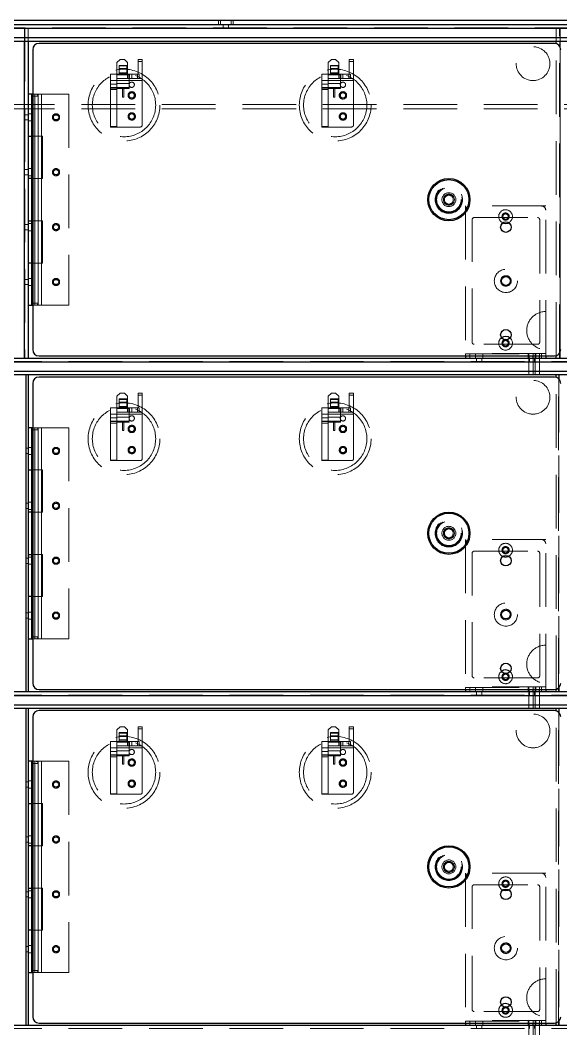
# Model space of a CAD drawing. Header units: millimetres. Extents: x 108 to 5832, y 144 to 4056.
# Drawn here: x 2248 to 2504, y 1294.1 to 1771.8 of the extents above; entities that cross this region are included whole.
import ezdxf

# ---------------------------------------------------------------- set-up
doc = ezdxf.new("R2010")
doc.units = ezdxf.units.MM
doc.header["$LTSCALE"] = 20
doc.linetypes.add('HIDDEN', pattern=[1.905, 1.27, -0.635])

msp = doc.modelspace()

# ---------------------------------------------------------------- linework, layer by layer
at = {"color": 1, "linetype": 'HIDDEN', "lineweight": 18}
for p, q in [((1057.8, 1767.81), (2727.8, 1767.81)), ((1119.6, 1768.01), (2766, 1768.01)), ((1120.11, 1768.21), (2765.5, 1768.21)), ((2765.3, 1768.01), (1120.31, 1768.01)), ((2250, 1611.81), (2250, 1768.21)), ((2250, 1761.81), (2250, 1768.21)), ((2250.2, 1768.21), (2250.2, 1611.81)), ((2251.8, 1768.21), (2251.8, 1761.81)), ((2341.8, 1771.81), (2341.8, 1769.81)), ((2342.8, 1771.81), (2342.8, 1769.81)), ((2344.05, 1769.81), (2344.05, 1768.21)), ((2346.55, 1768.21), (2346.55, 1769.81)), ((2347.8, 1769.81), (2347.8, 1771.81)), ((2348.8, 1769.81), (2348.8, 1771.81)), ((2501.8, 1761.81), (2501.8, 1768.21)), ((2503.4, 1611.81), (2503.4, 1768.21)), ((2503.6, 1768.21), (2503.6, 1611.81)), ((2503.6, 1761.81), (2503.6, 1768.21)), ((1126.51, 1763.61), (2759.1, 1763.61)), ((2759.1, 1763.41), (1126.51, 1763.41)), ((2501.8, 1612.94), (2501.8, 1760.69)), ((2503.6, 1614.41), (2503.6, 1759.22)), ((2295.3, 1753.21), (2293.8, 1751.71)), ((2295.3, 1753.21), (2297.3, 1753.21)), ((2298.8, 1751.71), (2297.3, 1753.21)), ((2303.8, 1752.21), (2303.8, 1753.21)), ((2303.8, 1753.21), (2305.8, 1753.21)), ((2305.8, 1753.21), (2305.8, 1752.21)), ((2395.3, 1753.21), (2393.8, 1751.71)), ((2395.3, 1753.21), (2397.3, 1753.21)), ((2398.8, 1751.71), (2397.3, 1753.21)), ((2403.8, 1752.21), (2403.8, 1753.21)), ((2403.8, 1753.21), (2405.8, 1753.21)), ((2405.8, 1753.21), (2405.8, 1752.21)), ((2293.8, 1751.71), (2293.8, 1744.21)), ((2294.9, 1750.41), (2298.5, 1750.41)), ((2294.9, 1750.12), (2294.9, 1750.41)), ((2294.9, 1750.12), (2298.5, 1750.12)), ((2294.9, 1748.91), (2294.9, 1750.12)), ((2294.9, 1748.62), (2294.9, 1748.91)), ((2294.9, 1748.91), (2298.5, 1748.91)), ((2294.9, 1748.62), (2298.5, 1748.62)), ((2294.9, 1746.15), (2294.9, 1748.62)), ((2298.5, 1750.12), (2298.5, 1750.41)), ((2298.5, 1748.91), (2298.5, 1750.12)), ((2298.5, 1748.62), (2298.5, 1748.91)), ((2298.5, 1746.15), (2298.5, 1748.62)), ((2298.8, 1751.71), (2298.8, 1744.21)), ((2305.8, 1752.21), (2303.8, 1752.21)), ((2303.8, 1746.21), (2303.8, 1752.21)), ((2305.8, 1744.21), (2305.8, 1752.21)), ((2393.8, 1751.71), (2393.8, 1744.21)), ((2394.9, 1750.41), (2398.5, 1750.41)), ((2394.9, 1750.12), (2394.9, 1750.41)), ((2394.9, 1750.12), (2398.5, 1750.12)), ((2394.9, 1748.91), (2394.9, 1750.12)), ((2394.9, 1748.91), (2398.5, 1748.91)), ((2394.9, 1748.62), (2394.9, 1748.91)), ((2394.9, 1748.62), (2398.5, 1748.62)), ((2394.9, 1746.15), (2394.9, 1748.62)), ((2398.5, 1750.12), (2398.5, 1750.41)), ((2398.5, 1748.91), (2398.5, 1750.12)), ((2398.5, 1748.62), (2398.5, 1748.91)), ((2398.5, 1746.15), (2398.5, 1748.62)), ((2398.8, 1751.71), (2398.8, 1744.21)), ((2403.8, 1746.21), (2403.8, 1752.21)), ((2405.8, 1752.21), (2403.8, 1752.21)), ((2405.8, 1744.21), (2405.8, 1752.21)), ((2290.8, 1746.21), (2290.8, 1739.68)), ((2293.8, 1746.21), (2290.8, 1746.21)), ((2298.8, 1746.21), (2293.8, 1746.21)), ((2293.8, 1745.91), (2299.6, 1745.91)), ((2293.8, 1744.21), (2298.8, 1744.21)), ((2293.8, 1739.68), (2293.8, 1744.21)), ((2298.5, 1746.91), (2294.9, 1746.91)), ((2294.9, 1746.41), (2298.5, 1746.41)), ((2294.9, 1746.15), (2298.5, 1746.15)), ((2294.9, 1745.91), (2294.9, 1746.15)), ((2298.5, 1745.91), (2298.5, 1746.15)), ((2298.8, 1746.21), (2298.97, 1746.21)), ((2298.97, 1744.21), (2298.8, 1744.21)), ((2298.97, 1746.21), (2298.97, 1744.21)), ((2298.97, 1746.21), (2303.51, 1746.21)), ((2303.51, 1744.21), (2298.97, 1744.21)), ((2299.6, 1739.91), (2299.6, 1745.91)), ((2299.8, 1746.21), (2299.8, 1744.21)), ((2300.8, 1744.21), (2300.8, 1746.21)), ((2303.51, 1744.21), (2303.51, 1746.21)), ((2303.51, 1746.21), (2304.34, 1746.21)), ((2304.34, 1744.21), (2303.51, 1744.21)), ((2304.34, 1746.21), (2304.34, 1744.21)), ((2305.8, 1744.21), (2304.34, 1744.21)), ((2305.8, 1744.21), (2305.8, 1743.21)), ((2390.8, 1746.21), (2390.8, 1739.68)), ((2393.8, 1746.21), (2390.8, 1746.21)), ((2398.8, 1746.21), (2393.8, 1746.21)), ((2393.8, 1745.91), (2399.6, 1745.91)), ((2393.8, 1744.21), (2398.8, 1744.21)), ((2393.8, 1739.68), (2393.8, 1744.21)), ((2398.5, 1746.91), (2394.9, 1746.91)), ((2394.9, 1746.41), (2398.5, 1746.41)), ((2394.9, 1746.15), (2398.5, 1746.15)), ((2394.9, 1745.91), (2394.9, 1746.15)), ((2398.5, 1745.91), (2398.5, 1746.15)), ((2398.8, 1746.21), (2398.97, 1746.21)), ((2398.97, 1744.21), (2398.8, 1744.21)), ((2398.97, 1746.21), (2398.97, 1744.21)), ((2398.97, 1746.21), (2403.51, 1746.21)), ((2403.51, 1744.21), (2398.97, 1744.21)), ((2399.6, 1739.91), (2399.6, 1745.91)), ((2399.8, 1746.21), (2399.8, 1744.21)), ((2400.8, 1744.21), (2400.8, 1746.21)), ((2403.51, 1744.21), (2403.51, 1746.21)), ((2403.51, 1746.21), (2404.34, 1746.21)), ((2404.34, 1744.21), (2403.51, 1744.21)), ((2404.34, 1746.21), (2404.34, 1744.21)), ((2405.8, 1744.21), (2404.34, 1744.21)), ((2405.8, 1744.21), (2405.8, 1743.21)), ((2290.8, 1743.21), (2293.8, 1743.21)), ((2293.8, 1741.51), (2290.8, 1741.51)), ((2290.8, 1739.91), (2293.8, 1739.91)), ((2290.8, 1739.68), (2293.8, 1739.68)), ((2290.8, 1738.91), (2290.8, 1739.68)), ((2293.8, 1738.91), (2290.8, 1738.91)), ((2290.8, 1721.45), (2290.8, 1738.91)), ((2305.8, 1743.21), (2293.8, 1743.21)), ((2299.6, 1741.76), (2293.8, 1741.76)), ((2293.8, 1739.91), (2299.6, 1739.91)), ((2293.8, 1739.68), (2293.8, 1738.91)), ((2293.8, 1739.66), (2299.6, 1739.66)), ((2299.6, 1739.41), (2293.8, 1739.41)), ((2293.8, 1721.45), (2293.8, 1738.91)), ((2296.4, 1735.41), (2296.4, 1739.91)), ((2297, 1735.41), (2297, 1739.91)), ((2299.6, 1739.41), (2299.6, 1739.91)), ((2305.8, 1722.21), (2305.8, 1743.21)), ((2390.8, 1743.21), (2393.8, 1743.21)), ((2393.8, 1741.51), (2390.8, 1741.51)), ((2390.8, 1739.91), (2393.8, 1739.91)), ((2390.8, 1739.68), (2393.8, 1739.68)), ((2390.8, 1738.91), (2390.8, 1739.68)), ((2393.8, 1738.91), (2390.8, 1738.91)), ((2390.8, 1721.45), (2390.8, 1738.91)), ((2405.8, 1743.21), (2393.8, 1743.21)), ((2399.6, 1741.76), (2393.8, 1741.76)), ((2393.8, 1739.91), (2399.6, 1739.91)), ((2393.8, 1739.68), (2393.8, 1738.91)), ((2393.8, 1739.66), (2399.6, 1739.66)), ((2399.6, 1739.41), (2393.8, 1739.41)), ((2393.8, 1721.45), (2393.8, 1738.91)), ((2396.4, 1735.41), (2396.4, 1739.91)), ((2397, 1735.41), (2397, 1739.91)), ((2399.6, 1739.41), (2399.6, 1739.91)), ((2405.8, 1722.21), (2405.8, 1743.21)), ((2253.3, 1736.81), (2253.3, 1716.81)), ((2253.45, 1736.81), (2253.45, 1716.81)), ((2253.45, 1735.81), (2256.45, 1735.81)), ((2253.45, 1735.81), (2253.45, 1637.81)), ((2254.95, 1736.81), (2253.95, 1736.81)), ((2254.95, 1716.81), (2254.95, 1736.81)), ((2254.95, 1736.81), (2270.95, 1736.81)), ((2256.45, 1716.81), (2256.45, 1736.81)), ((2256.45, 1637.81), (2256.45, 1735.81)), ((2258.1, 1716.81), (2258.1, 1736.81)), ((2270.95, 1736.81), (2270.95, 1636.81)), ((2296.4, 1735.41), (2297, 1735.41)), ((2396.4, 1735.41), (2397, 1735.41)), ((1057.8, 1731.81), (2727.8, 1731.81)), ((1057.8, 1729.81), (2727.8, 1729.81)), ((2251.8, 1727.06), (2250.2, 1727.06)), ((2250.2, 1724.56), (2251.8, 1724.56)), ((2253.3, 1727.51), (2251.8, 1727.51)), ((2251.8, 1724.11), (2253.3, 1724.11)), ((2290.8, 1721.45), (2293.8, 1721.45)), ((2290.8, 1721.21), (2290.8, 1721.45)), ((2293.8, 1721.21), (2290.8, 1721.21)), ((2293.8, 1721.45), (2293.8, 1721.21)), ((2293.8, 1721.21), (2304.8, 1721.21)), ((2390.8, 1721.45), (2393.8, 1721.45)), ((2390.8, 1721.21), (2390.8, 1721.45)), ((2393.8, 1721.21), (2390.8, 1721.21)), ((2393.8, 1721.45), (2393.8, 1721.21)), ((2393.8, 1721.21), (2404.8, 1721.21)), ((2253.3, 1716.81), (2253.3, 1696.81)), ((2253.45, 1716.81), (2253.45, 1696.81)), ((2253.95, 1716.81), (2254.95, 1716.81)), ((2258.6, 1716.81), (2254.95, 1716.81)), ((2254.95, 1696.81), (2254.95, 1716.81)), ((2256.45, 1696.81), (2256.45, 1716.81)), ((2258.1, 1696.81), (2258.1, 1716.81)), ((2258.6, 1696.81), (2258.6, 1716.81)), ((2251.8, 1701.06), (2250.2, 1701.06)), ((2253.3, 1701.51), (2251.8, 1701.51)), ((2250.2, 1698.56), (2251.8, 1698.56)), ((2251.8, 1698.11), (2253.3, 1698.11)), ((2253.3, 1696.81), (2253.3, 1676.81)), ((2253.45, 1696.81), (2253.45, 1676.81)), ((2254.95, 1696.81), (2253.95, 1696.81)), ((2254.95, 1676.81), (2254.95, 1696.81)), ((2254.95, 1696.81), (2258.6, 1696.81)), ((2256.45, 1676.81), (2256.45, 1696.81)), ((2258.1, 1676.81), (2258.1, 1696.81)), ((2458.8, 1683.81), (2458.8, 1613.81)), ((2496.8, 1683.81), (2458.8, 1683.81)), ((2496.8, 1613.81), (2496.8, 1683.81)), ((2253.3, 1676.81), (2253.3, 1656.81)), ((2253.45, 1676.81), (2253.45, 1656.81)), ((2253.95, 1676.81), (2254.95, 1676.81)), ((2258.6, 1676.81), (2254.95, 1676.81)), ((2254.95, 1656.81), (2254.95, 1676.81)), ((2256.45, 1656.81), (2256.45, 1676.81)), ((2258.1, 1656.81), (2258.1, 1676.81)), ((2258.6, 1656.81), (2258.6, 1676.81)), ((2461.95, 1619.31), (2461.95, 1677.31)), ((2462.95, 1678.31), (2492.95, 1678.31)), ((2493.95, 1677.31), (2493.95, 1619.31)), ((2251.8, 1675.06), (2250.2, 1675.06)), ((2250.2, 1672.56), (2251.8, 1672.56)), ((2253.3, 1675.51), (2251.8, 1675.51)), ((2251.8, 1672.11), (2253.3, 1672.11)), ((2253.3, 1656.81), (2253.3, 1636.81)), ((2253.45, 1656.81), (2253.45, 1636.81)), ((2254.95, 1656.81), (2253.95, 1656.81)), ((2254.95, 1636.81), (2254.95, 1656.81)), ((2254.95, 1656.81), (2258.6, 1656.81)), ((2256.45, 1636.81), (2256.45, 1656.81)), ((2258.1, 1636.81), (2258.1, 1656.81)), ((2251.8, 1649.06), (2250.2, 1649.06)), ((2253.3, 1649.51), (2251.8, 1649.51)), ((2250.2, 1646.56), (2251.8, 1646.56)), ((2251.8, 1646.11), (2253.3, 1646.11)), ((2256.45, 1637.81), (2253.45, 1637.81)), ((2253.95, 1636.81), (2254.95, 1636.81)), ((2270.95, 1636.81), (2254.95, 1636.81)), ((2492.95, 1618.31), (2462.95, 1618.31)), ((1470.8, 1610.21), (2759.8, 1610.21)), ((2759.8, 1610.01), (1470.8, 1610.01)), ((2496.8, 1614.01), (2458.8, 1614.01)), ((2458.8, 1613.81), (2496.8, 1613.81)), ((2458.8, 1613.81), (2458.8, 1612.81)), ((2460.8, 1611.81), (2460.8, 1613.81)), ((2463.55, 1613.81), (2463.55, 1611.81)), ((2464.05, 1611.81), (2464.05, 1610.21)), ((2466.55, 1610.21), (2466.55, 1611.81)), ((2467.05, 1611.81), (2467.05, 1613.81)), ((2488.55, 1613.81), (2488.55, 1611.81)), ((2488.8, 1613.81), (2488.8, 1612.81)), ((2488.8, 1611.81), (2488.8, 1603.81)), ((2489.05, 1611.81), (2489.05, 1610.21)), ((2490.8, 1612.81), (2490.8, 1613.81)), ((2490.8, 1603.81), (2490.8, 1611.81)), ((2491.55, 1610.21), (2491.55, 1611.81)), ((2491.8, 1613.81), (2491.8, 1612.81)), ((2491.8, 1611.81), (2491.8, 1603.81)), ((2492.05, 1611.81), (2492.05, 1613.81)), ((2493.8, 1612.81), (2493.8, 1613.81)), ((2493.8, 1603.81), (2493.8, 1611.81)), ((2494.8, 1613.81), (2494.8, 1611.81)), ((2496.8, 1613.81), (2496.8, 1612.81)), ((1470.8, 1605.61), (2759.8, 1605.61)), ((2759.8, 1605.41), (1470.8, 1605.41)), ((2250.6, 1453.81), (2250.6, 1603.81)), ((2250.8, 1603.81), (2250.8, 1453.81)), ((2501.8, 1454.94), (2501.8, 1602.69)), ((2502.8, 1453.81), (2502.8, 1603.81)), ((2503, 1603.81), (2503, 1453.81)), ((2503, 1602), (2503, 1455.62)), ((2295.3, 1595.21), (2293.8, 1593.71)), ((2293.8, 1593.71), (2293.8, 1586.21)), ((2294.9, 1592.41), (2298.5, 1592.41)), ((2294.9, 1592.12), (2294.9, 1592.41)), ((2294.9, 1592.12), (2298.5, 1592.12)), ((2294.9, 1590.91), (2294.9, 1592.12)), ((2294.9, 1590.91), (2298.5, 1590.91)), ((2294.9, 1590.62), (2294.9, 1590.91)), ((2295.3, 1595.21), (2297.3, 1595.21)), ((2298.8, 1593.71), (2297.3, 1595.21)), ((2298.5, 1592.12), (2298.5, 1592.41)), ((2298.5, 1590.91), (2298.5, 1592.12)), ((2298.5, 1590.62), (2298.5, 1590.91)), ((2298.8, 1593.71), (2298.8, 1586.21)), ((2303.8, 1594.21), (2303.8, 1595.21)), ((2303.8, 1595.21), (2305.8, 1595.21)), ((2305.8, 1594.21), (2303.8, 1594.21)), ((2303.8, 1588.21), (2303.8, 1594.21)), ((2305.8, 1595.21), (2305.8, 1594.21)), ((2305.8, 1586.21), (2305.8, 1594.21)), ((2395.3, 1595.21), (2393.8, 1593.71)), ((2393.8, 1593.71), (2393.8, 1586.21)), ((2394.9, 1592.41), (2398.5, 1592.41)), ((2394.9, 1592.12), (2394.9, 1592.41)), ((2394.9, 1592.12), (2398.5, 1592.12)), ((2394.9, 1590.91), (2394.9, 1592.12)), ((2394.9, 1590.91), (2398.5, 1590.91)), ((2394.9, 1590.62), (2394.9, 1590.91)), ((2395.3, 1595.21), (2397.3, 1595.21)), ((2398.8, 1593.71), (2397.3, 1595.21)), ((2398.5, 1592.12), (2398.5, 1592.41)), ((2398.5, 1590.91), (2398.5, 1592.12)), ((2398.5, 1590.62), (2398.5, 1590.91)), ((2398.8, 1593.71), (2398.8, 1586.21)), ((2403.8, 1594.21), (2403.8, 1595.21)), ((2403.8, 1595.21), (2405.8, 1595.21)), ((2403.8, 1588.21), (2403.8, 1594.21)), ((2405.8, 1594.21), (2403.8, 1594.21)), ((2405.8, 1595.21), (2405.8, 1594.21)), ((2405.8, 1586.21), (2405.8, 1594.21)), ((2290.8, 1588.21), (2290.8, 1581.68)), ((2293.8, 1588.21), (2290.8, 1588.21)), ((2298.8, 1588.21), (2293.8, 1588.21)), ((2293.8, 1587.91), (2299.6, 1587.91)), ((2293.8, 1586.21), (2298.8, 1586.21)), ((2293.8, 1581.68), (2293.8, 1586.21)), ((2294.9, 1590.62), (2298.5, 1590.62)), ((2294.9, 1588.15), (2294.9, 1590.62)), ((2298.5, 1588.91), (2294.9, 1588.91)), ((2294.9, 1588.41), (2298.5, 1588.41)), ((2294.9, 1588.15), (2298.5, 1588.15)), ((2294.9, 1587.91), (2294.9, 1588.15)), ((2298.5, 1588.15), (2298.5, 1590.62)), ((2298.5, 1587.91), (2298.5, 1588.15)), ((2298.8, 1588.21), (2298.97, 1588.21)), ((2298.97, 1586.21), (2298.8, 1586.21)), ((2298.97, 1588.21), (2298.97, 1586.21)), ((2298.97, 1588.21), (2303.51, 1588.21)), ((2303.51, 1586.21), (2298.97, 1586.21)), ((2299.6, 1581.91), (2299.6, 1587.91)), ((2299.8, 1588.21), (2299.8, 1586.21)), ((2300.8, 1586.21), (2300.8, 1588.21)), ((2303.51, 1586.21), (2303.51, 1588.21)), ((2303.51, 1588.21), (2304.34, 1588.21)), ((2304.34, 1586.21), (2303.51, 1586.21)), ((2304.34, 1588.21), (2304.34, 1586.21)), ((2305.8, 1586.21), (2304.34, 1586.21)), ((2305.8, 1586.21), (2305.8, 1585.21)), ((2390.8, 1588.21), (2390.8, 1581.68)), ((2393.8, 1588.21), (2390.8, 1588.21)), ((2398.8, 1588.21), (2393.8, 1588.21)), ((2393.8, 1587.91), (2399.6, 1587.91)), ((2393.8, 1586.21), (2398.8, 1586.21)), ((2393.8, 1581.68), (2393.8, 1586.21)), ((2394.9, 1590.62), (2398.5, 1590.62)), ((2394.9, 1588.15), (2394.9, 1590.62)), ((2398.5, 1588.91), (2394.9, 1588.91)), ((2394.9, 1588.41), (2398.5, 1588.41)), ((2394.9, 1588.15), (2398.5, 1588.15)), ((2394.9, 1587.91), (2394.9, 1588.15)), ((2398.5, 1588.15), (2398.5, 1590.62)), ((2398.5, 1587.91), (2398.5, 1588.15)), ((2398.8, 1588.21), (2398.97, 1588.21)), ((2398.97, 1586.21), (2398.8, 1586.21)), ((2398.97, 1588.21), (2398.97, 1586.21)), ((2398.97, 1588.21), (2403.51, 1588.21)), ((2403.51, 1586.21), (2398.97, 1586.21)), ((2399.6, 1581.91), (2399.6, 1587.91)), ((2399.8, 1588.21), (2399.8, 1586.21)), ((2400.8, 1586.21), (2400.8, 1588.21)), ((2403.51, 1586.21), (2403.51, 1588.21)), ((2403.51, 1588.21), (2404.34, 1588.21)), ((2404.34, 1586.21), (2403.51, 1586.21)), ((2404.34, 1588.21), (2404.34, 1586.21)), ((2405.8, 1586.21), (2404.34, 1586.21)), ((2405.8, 1586.21), (2405.8, 1585.21)), ((2290.8, 1585.21), (2293.8, 1585.21)), ((2293.8, 1583.51), (2290.8, 1583.51)), ((2290.8, 1581.91), (2293.8, 1581.91)), ((2290.8, 1581.68), (2293.8, 1581.68)), ((2290.8, 1580.91), (2290.8, 1581.68)), ((2305.8, 1585.21), (2293.8, 1585.21)), ((2299.6, 1583.76), (2293.8, 1583.76)), ((2293.8, 1581.91), (2299.6, 1581.91)), ((2293.8, 1581.68), (2293.8, 1580.91)), ((2293.8, 1581.66), (2299.6, 1581.66)), ((2299.6, 1581.41), (2293.8, 1581.41)), ((2296.4, 1577.41), (2296.4, 1581.91)), ((2297, 1577.41), (2297, 1581.91)), ((2299.6, 1581.41), (2299.6, 1581.91)), ((2305.8, 1564.21), (2305.8, 1585.21)), ((2390.8, 1585.21), (2393.8, 1585.21)), ((2393.8, 1583.51), (2390.8, 1583.51)), ((2390.8, 1581.91), (2393.8, 1581.91)), ((2390.8, 1581.68), (2393.8, 1581.68)), ((2390.8, 1580.91), (2390.8, 1581.68)), ((2405.8, 1585.21), (2393.8, 1585.21)), ((2399.6, 1583.76), (2393.8, 1583.76)), ((2393.8, 1581.91), (2399.6, 1581.91)), ((2393.8, 1581.68), (2393.8, 1580.91)), ((2393.8, 1581.66), (2399.6, 1581.66)), ((2399.6, 1581.41), (2393.8, 1581.41)), ((2396.4, 1577.41), (2396.4, 1581.91)), ((2397, 1577.41), (2397, 1581.91)), ((2399.6, 1581.41), (2399.6, 1581.91)), ((2405.8, 1564.21), (2405.8, 1585.21)), ((2253.3, 1578.81), (2253.3, 1558.81)), ((2253.45, 1578.81), (2253.45, 1558.81)), ((2253.45, 1577.81), (2256.45, 1577.81)), ((2253.45, 1577.81), (2253.45, 1479.81)), ((2254.95, 1578.81), (2253.95, 1578.81)), ((2254.95, 1558.81), (2254.95, 1578.81)), ((2254.95, 1578.81), (2270.95, 1578.81)), ((2256.45, 1558.81), (2256.45, 1578.81)), ((2256.45, 1479.81), (2256.45, 1577.81)), ((2258.1, 1558.81), (2258.1, 1578.81)), ((2270.95, 1578.81), (2270.95, 1478.81)), ((2293.8, 1580.91), (2290.8, 1580.91)), ((2290.8, 1563.45), (2290.8, 1580.91)), ((2293.8, 1563.45), (2293.8, 1580.91)), ((2296.4, 1577.41), (2297, 1577.41)), ((2393.8, 1580.91), (2390.8, 1580.91)), ((2390.8, 1563.45), (2390.8, 1580.91)), ((2393.8, 1563.45), (2393.8, 1580.91)), ((2396.4, 1577.41), (2397, 1577.41)), ((2251.8, 1569.06), (2250.8, 1569.06)), ((2253.3, 1569.51), (2251.8, 1569.51)), ((2250.8, 1566.56), (2251.8, 1566.56)), ((2251.8, 1566.11), (2253.3, 1566.11)), ((2290.8, 1563.45), (2293.8, 1563.45)), ((2290.8, 1563.21), (2290.8, 1563.45)), ((2293.8, 1563.21), (2290.8, 1563.21)), ((2293.8, 1563.45), (2293.8, 1563.21)), ((2293.8, 1563.21), (2304.8, 1563.21)), ((2390.8, 1563.45), (2393.8, 1563.45)), ((2390.8, 1563.21), (2390.8, 1563.45)), ((2393.8, 1563.21), (2390.8, 1563.21)), ((2393.8, 1563.45), (2393.8, 1563.21)), ((2393.8, 1563.21), (2404.8, 1563.21)), ((2253.3, 1558.81), (2253.3, 1538.81)), ((2253.45, 1558.81), (2253.45, 1538.81)), ((2253.95, 1558.81), (2254.95, 1558.81)), ((2258.6, 1558.81), (2254.95, 1558.81)), ((2254.95, 1538.81), (2254.95, 1558.81)), ((2256.45, 1538.81), (2256.45, 1558.81)), ((2258.1, 1538.81), (2258.1, 1558.81)), ((2258.6, 1538.81), (2258.6, 1558.81)), ((2251.8, 1543.06), (2250.8, 1543.06)), ((2253.3, 1543.51), (2251.8, 1543.51)), ((2250.8, 1540.56), (2251.8, 1540.56)), ((2251.8, 1540.11), (2253.3, 1540.11)), ((2253.3, 1538.81), (2253.3, 1518.81)), ((2253.45, 1538.81), (2253.45, 1518.81)), ((2254.95, 1538.81), (2253.95, 1538.81)), ((2254.95, 1518.81), (2254.95, 1538.81)), ((2254.95, 1538.81), (2258.6, 1538.81)), ((2256.45, 1518.81), (2256.45, 1538.81)), ((2258.1, 1518.81), (2258.1, 1538.81)), ((2458.8, 1525.81), (2458.8, 1455.81)), ((2496.8, 1525.81), (2458.8, 1525.81)), ((2496.8, 1455.81), (2496.8, 1525.81)), ((2461.95, 1461.31), (2461.95, 1519.31)), ((2462.95, 1520.31), (2492.95, 1520.31)), ((2493.95, 1519.31), (2493.95, 1461.31)), ((2251.8, 1517.06), (2250.8, 1517.06)), ((2250.8, 1514.56), (2251.8, 1514.56)), ((2253.3, 1517.51), (2251.8, 1517.51)), ((2253.3, 1518.81), (2253.3, 1498.81)), ((2253.45, 1518.81), (2253.45, 1498.81)), ((2253.95, 1518.81), (2254.95, 1518.81)), ((2258.6, 1518.81), (2254.95, 1518.81)), ((2254.95, 1498.81), (2254.95, 1518.81)), ((2256.45, 1498.81), (2256.45, 1518.81)), ((2258.1, 1498.81), (2258.1, 1518.81)), ((2258.6, 1498.81), (2258.6, 1518.81)), ((2251.8, 1514.11), (2253.3, 1514.11)), ((2253.3, 1498.81), (2253.3, 1478.81)), ((2253.45, 1498.81), (2253.45, 1478.81)), ((2254.95, 1498.81), (2253.95, 1498.81)), ((2254.95, 1478.81), (2254.95, 1498.81)), ((2254.95, 1498.81), (2258.6, 1498.81)), ((2256.45, 1478.81), (2256.45, 1498.81)), ((2258.1, 1478.81), (2258.1, 1498.81)), ((2251.8, 1491.06), (2250.8, 1491.06)), ((2253.3, 1491.51), (2251.8, 1491.51)), ((2250.8, 1488.56), (2251.8, 1488.56)), ((2251.8, 1488.11), (2253.3, 1488.11)), ((2256.45, 1479.81), (2253.45, 1479.81)), ((2253.95, 1478.81), (2254.95, 1478.81)), ((2270.95, 1478.81), (2254.95, 1478.81)), ((2492.95, 1460.31), (2462.95, 1460.31)), ((1470.8, 1452.21), (2759.8, 1452.21)), ((2496.8, 1456.01), (2458.8, 1456.01)), ((2458.8, 1455.81), (2496.8, 1455.81)), ((2458.8, 1455.81), (2458.8, 1454.81)), ((2460.8, 1453.81), (2460.8, 1455.81)), ((2463.55, 1455.81), (2463.55, 1453.81)), ((2464.05, 1453.81), (2464.05, 1452.21)), ((2466.55, 1452.21), (2466.55, 1453.81)), ((2467.05, 1453.81), (2467.05, 1455.81)), ((2488.55, 1455.81), (2488.55, 1453.81)), ((2488.8, 1455.81), (2488.8, 1454.81)), ((2488.8, 1453.81), (2488.8, 1445.81)), ((2489.05, 1453.81), (2489.05, 1452.21)), ((2490.8, 1454.81), (2490.8, 1455.81)), ((2490.8, 1445.81), (2490.8, 1453.81)), ((2491.55, 1452.21), (2491.55, 1453.81)), ((2491.8, 1455.81), (2491.8, 1454.81)), ((2491.8, 1453.81), (2491.8, 1445.81)), ((2492.05, 1453.81), (2492.05, 1455.81)), ((2493.8, 1454.81), (2493.8, 1455.81)), ((2493.8, 1445.81), (2493.8, 1453.81)), ((2494.8, 1455.81), (2494.8, 1453.81)), ((2496.8, 1455.81), (2496.8, 1454.81)), ((2759.8, 1452.01), (1470.8, 1452.01)), ((1470.8, 1447.61), (2759.8, 1447.61)), ((2759.8, 1447.41), (1470.8, 1447.41)), ((2250.6, 1295.81), (2250.6, 1445.81)), ((2250.8, 1445.81), (2250.8, 1295.81)), ((2501.8, 1296.94), (2501.8, 1444.69)), ((2502.8, 1295.81), (2502.8, 1445.81)), ((2503, 1445.81), (2503, 1295.81)), ((2503, 1444), (2503, 1297.62)), ((2295.3, 1437.21), (2293.8, 1435.71)), ((2293.8, 1435.71), (2293.8, 1428.21)), ((2294.9, 1434.41), (2298.5, 1434.41)), ((2294.9, 1434.12), (2294.9, 1434.41)), ((2294.9, 1434.12), (2298.5, 1434.12)), ((2294.9, 1432.91), (2294.9, 1434.12)), ((2295.3, 1437.21), (2297.3, 1437.21)), ((2298.8, 1435.71), (2297.3, 1437.21)), ((2298.5, 1434.12), (2298.5, 1434.41)), ((2298.5, 1432.91), (2298.5, 1434.12)), ((2298.8, 1435.71), (2298.8, 1428.21)), ((2303.8, 1436.21), (2303.8, 1437.21)), ((2303.8, 1437.21), (2305.8, 1437.21)), ((2303.8, 1430.21), (2303.8, 1436.21)), ((2305.8, 1436.21), (2303.8, 1436.21)), ((2305.8, 1437.21), (2305.8, 1436.21)), ((2305.8, 1428.21), (2305.8, 1436.21)), ((2395.3, 1437.21), (2393.8, 1435.71)), ((2393.8, 1435.71), (2393.8, 1428.21)), ((2394.9, 1434.41), (2398.5, 1434.41)), ((2394.9, 1434.12), (2394.9, 1434.41)), ((2394.9, 1434.12), (2398.5, 1434.12)), ((2394.9, 1432.91), (2394.9, 1434.12)), ((2395.3, 1437.21), (2397.3, 1437.21)), ((2398.8, 1435.71), (2397.3, 1437.21)), ((2398.5, 1434.12), (2398.5, 1434.41)), ((2398.5, 1432.91), (2398.5, 1434.12)), ((2398.8, 1435.71), (2398.8, 1428.21)), ((2403.8, 1436.21), (2403.8, 1437.21)), ((2403.8, 1437.21), (2405.8, 1437.21)), ((2405.8, 1436.21), (2403.8, 1436.21)), ((2403.8, 1430.21), (2403.8, 1436.21)), ((2405.8, 1437.21), (2405.8, 1436.21)), ((2405.8, 1428.21), (2405.8, 1436.21)), ((2290.8, 1430.21), (2290.8, 1423.68)), ((2293.8, 1430.21), (2290.8, 1430.21)), ((2298.8, 1430.21), (2293.8, 1430.21)), ((2293.8, 1429.91), (2299.6, 1429.91)), ((2294.9, 1432.62), (2294.9, 1432.91)), ((2294.9, 1432.91), (2298.5, 1432.91)), ((2294.9, 1432.62), (2298.5, 1432.62)), ((2294.9, 1430.15), (2294.9, 1432.62)), ((2298.5, 1430.91), (2294.9, 1430.91)), ((2294.9, 1430.41), (2298.5, 1430.41)), ((2294.9, 1430.15), (2298.5, 1430.15)), ((2294.9, 1429.91), (2294.9, 1430.15)), ((2298.5, 1432.62), (2298.5, 1432.91)), ((2298.5, 1430.15), (2298.5, 1432.62)), ((2298.5, 1429.91), (2298.5, 1430.15)), ((2298.8, 1430.21), (2298.97, 1430.21)), ((2298.97, 1430.21), (2298.97, 1428.21)), ((2298.97, 1430.21), (2303.51, 1430.21)), ((2299.6, 1423.91), (2299.6, 1429.91)), ((2299.8, 1430.21), (2299.8, 1428.21)), ((2300.8, 1428.21), (2300.8, 1430.21)), ((2303.51, 1428.21), (2303.51, 1430.21)), ((2303.51, 1430.21), (2304.34, 1430.21)), ((2304.34, 1430.21), (2304.34, 1428.21)), ((2390.8, 1430.21), (2390.8, 1423.68)), ((2393.8, 1430.21), (2390.8, 1430.21)), ((2398.8, 1430.21), (2393.8, 1430.21)), ((2393.8, 1429.91), (2399.6, 1429.91)), ((2394.9, 1432.62), (2394.9, 1432.91)), ((2394.9, 1432.91), (2398.5, 1432.91)), ((2394.9, 1432.62), (2398.5, 1432.62)), ((2394.9, 1430.15), (2394.9, 1432.62)), ((2398.5, 1430.91), (2394.9, 1430.91)), ((2394.9, 1430.41), (2398.5, 1430.41)), ((2394.9, 1430.15), (2398.5, 1430.15)), ((2394.9, 1429.91), (2394.9, 1430.15)), ((2398.5, 1432.62), (2398.5, 1432.91)), ((2398.5, 1430.15), (2398.5, 1432.62)), ((2398.5, 1429.91), (2398.5, 1430.15)), ((2398.8, 1430.21), (2398.97, 1430.21)), ((2398.97, 1430.21), (2398.97, 1428.21)), ((2398.97, 1430.21), (2403.51, 1430.21)), ((2399.6, 1423.91), (2399.6, 1429.91)), ((2399.8, 1430.21), (2399.8, 1428.21)), ((2400.8, 1428.21), (2400.8, 1430.21)), ((2403.51, 1428.21), (2403.51, 1430.21)), ((2403.51, 1430.21), (2404.34, 1430.21)), ((2404.34, 1430.21), (2404.34, 1428.21)), ((2290.8, 1427.21), (2293.8, 1427.21)), ((2293.8, 1425.51), (2290.8, 1425.51)), ((2290.8, 1423.91), (2293.8, 1423.91)), ((2290.8, 1423.68), (2293.8, 1423.68)), ((2290.8, 1422.91), (2290.8, 1423.68)), ((2293.8, 1428.21), (2298.8, 1428.21)), ((2293.8, 1423.68), (2293.8, 1428.21)), ((2305.8, 1427.21), (2293.8, 1427.21)), ((2299.6, 1425.76), (2293.8, 1425.76)), ((2293.8, 1423.91), (2299.6, 1423.91)), ((2293.8, 1423.68), (2293.8, 1422.91)), ((2293.8, 1423.66), (2299.6, 1423.66)), ((2296.4, 1419.41), (2296.4, 1423.91)), ((2297, 1419.41), (2297, 1423.91)), ((2298.97, 1428.21), (2298.8, 1428.21)), ((2303.51, 1428.21), (2298.97, 1428.21)), ((2299.6, 1423.41), (2299.6, 1423.91)), ((2304.34, 1428.21), (2303.51, 1428.21)), ((2305.8, 1428.21), (2304.34, 1428.21)), ((2305.8, 1428.21), (2305.8, 1427.21)), ((2305.8, 1406.21), (2305.8, 1427.21)), ((2390.8, 1427.21), (2393.8, 1427.21)), ((2393.8, 1425.51), (2390.8, 1425.51)), ((2390.8, 1423.91), (2393.8, 1423.91)), ((2390.8, 1423.68), (2393.8, 1423.68)), ((2390.8, 1422.91), (2390.8, 1423.68)), ((2393.8, 1428.21), (2398.8, 1428.21)), ((2393.8, 1423.68), (2393.8, 1428.21)), ((2405.8, 1427.21), (2393.8, 1427.21)), ((2399.6, 1425.76), (2393.8, 1425.76)), ((2393.8, 1423.91), (2399.6, 1423.91)), ((2393.8, 1423.68), (2393.8, 1422.91)), ((2393.8, 1423.66), (2399.6, 1423.66)), ((2396.4, 1419.41), (2396.4, 1423.91)), ((2397, 1419.41), (2397, 1423.91)), ((2398.97, 1428.21), (2398.8, 1428.21)), ((2403.51, 1428.21), (2398.97, 1428.21)), ((2399.6, 1423.41), (2399.6, 1423.91)), ((2404.34, 1428.21), (2403.51, 1428.21)), ((2405.8, 1428.21), (2404.34, 1428.21)), ((2405.8, 1428.21), (2405.8, 1427.21)), ((2405.8, 1406.21), (2405.8, 1427.21)), ((2253.3, 1420.81), (2253.3, 1400.81)), ((2253.45, 1420.81), (2253.45, 1400.81)), ((2253.45, 1419.81), (2256.45, 1419.81)), ((2253.45, 1419.81), (2253.45, 1321.81)), ((2254.95, 1420.81), (2253.95, 1420.81)), ((2254.95, 1400.81), (2254.95, 1420.81)), ((2254.95, 1420.81), (2270.95, 1420.81)), ((2256.45, 1400.81), (2256.45, 1420.81)), ((2256.45, 1321.81), (2256.45, 1419.81)), ((2258.1, 1400.81), (2258.1, 1420.81)), ((2270.95, 1420.81), (2270.95, 1320.81)), ((2293.8, 1422.91), (2290.8, 1422.91)), ((2290.8, 1405.45), (2290.8, 1422.91)), ((2299.6, 1423.41), (2293.8, 1423.41)), ((2293.8, 1405.45), (2293.8, 1422.91)), ((2296.4, 1419.41), (2297, 1419.41)), ((2393.8, 1422.91), (2390.8, 1422.91)), ((2390.8, 1405.45), (2390.8, 1422.91)), ((2399.6, 1423.41), (2393.8, 1423.41)), ((2393.8, 1405.45), (2393.8, 1422.91)), ((2396.4, 1419.41), (2397, 1419.41)), ((2251.8, 1411.06), (2250.8, 1411.06)), ((2253.3, 1411.51), (2251.8, 1411.51)), ((2250.8, 1408.56), (2251.8, 1408.56)), ((2251.8, 1408.11), (2253.3, 1408.11)), ((2290.8, 1405.45), (2293.8, 1405.45)), ((2290.8, 1405.21), (2290.8, 1405.45)), ((2293.8, 1405.21), (2290.8, 1405.21)), ((2293.8, 1405.45), (2293.8, 1405.21)), ((2293.8, 1405.21), (2304.8, 1405.21)), ((2390.8, 1405.45), (2393.8, 1405.45)), ((2390.8, 1405.21), (2390.8, 1405.45)), ((2393.8, 1405.21), (2390.8, 1405.21)), ((2393.8, 1405.45), (2393.8, 1405.21)), ((2393.8, 1405.21), (2404.8, 1405.21)), ((2253.3, 1400.81), (2253.3, 1380.81)), ((2253.45, 1400.81), (2253.45, 1380.81)), ((2253.95, 1400.81), (2254.95, 1400.81)), ((2258.6, 1400.81), (2254.95, 1400.81)), ((2254.95, 1380.81), (2254.95, 1400.81)), ((2256.45, 1380.81), (2256.45, 1400.81)), ((2258.1, 1380.81), (2258.1, 1400.81)), ((2258.6, 1380.81), (2258.6, 1400.81)), ((2253.3, 1385.51), (2251.8, 1385.51)), ((2251.8, 1385.06), (2250.8, 1385.06)), ((2250.8, 1382.56), (2251.8, 1382.56)), ((2251.8, 1382.11), (2253.3, 1382.11)), ((2253.3, 1380.81), (2253.3, 1360.81)), ((2253.45, 1380.81), (2253.45, 1360.81)), ((2254.95, 1380.81), (2253.95, 1380.81)), ((2254.95, 1360.81), (2254.95, 1380.81)), ((2254.95, 1380.81), (2258.6, 1380.81)), ((2256.45, 1360.81), (2256.45, 1380.81)), ((2258.1, 1360.81), (2258.1, 1380.81)), ((2458.8, 1367.81), (2458.8, 1297.81)), ((2496.8, 1367.81), (2458.8, 1367.81)), ((2496.8, 1297.81), (2496.8, 1367.81)), ((2462.95, 1362.31), (2492.95, 1362.31)), ((2251.8, 1359.06), (2250.8, 1359.06)), ((2253.3, 1359.51), (2251.8, 1359.51)), ((2253.3, 1360.81), (2253.3, 1340.81)), ((2253.45, 1360.81), (2253.45, 1340.81)), ((2253.95, 1360.81), (2254.95, 1360.81)), ((2258.6, 1360.81), (2254.95, 1360.81)), ((2254.95, 1340.81), (2254.95, 1360.81)), ((2256.45, 1340.81), (2256.45, 1360.81)), ((2258.1, 1340.81), (2258.1, 1360.81)), ((2258.6, 1340.81), (2258.6, 1360.81)), ((2461.95, 1303.31), (2461.95, 1361.31)), ((2493.95, 1361.31), (2493.95, 1303.31)), ((2250.8, 1356.56), (2251.8, 1356.56)), ((2251.8, 1356.11), (2253.3, 1356.11)), ((2253.3, 1340.81), (2253.3, 1320.81)), ((2253.45, 1340.81), (2253.45, 1320.81)), ((2254.95, 1340.81), (2253.95, 1340.81)), ((2254.95, 1320.81), (2254.95, 1340.81)), ((2254.95, 1340.81), (2258.6, 1340.81)), ((2256.45, 1320.81), (2256.45, 1340.81)), ((2258.1, 1320.81), (2258.1, 1340.81)), ((2251.8, 1333.06), (2250.8, 1333.06)), ((2253.3, 1333.51), (2251.8, 1333.51)), ((2250.8, 1330.56), (2251.8, 1330.56)), ((2251.8, 1330.11), (2253.3, 1330.11)), ((2256.45, 1321.81), (2253.45, 1321.81)), ((2253.95, 1320.81), (2254.95, 1320.81)), ((2270.95, 1320.81), (2254.95, 1320.81)), ((2492.95, 1302.31), (2462.95, 1302.31)), ((2496.8, 1298.01), (2458.8, 1298.01)), ((2458.8, 1297.81), (2496.8, 1297.81)), ((2458.8, 1297.81), (2458.8, 1296.81)), ((2460.8, 1295.81), (2460.8, 1297.81)), ((2463.55, 1297.81), (2463.55, 1295.81)), ((2464.05, 1295.81), (2464.05, 1294.21)), ((2466.55, 1294.21), (2466.55, 1295.81)), ((2467.05, 1295.81), (2467.05, 1297.81)), ((2488.55, 1297.81), (2488.55, 1295.81)), ((2488.8, 1297.81), (2488.8, 1296.81)), ((2488.8, 1295.81), (2488.8, 1287.81)), ((2489.05, 1295.81), (2489.05, 1294.21)), ((2490.8, 1296.81), (2490.8, 1297.81)), ((2490.8, 1287.81), (2490.8, 1295.81)), ((2491.55, 1294.21), (2491.55, 1295.81)), ((2491.8, 1297.81), (2491.8, 1296.81)), ((2491.8, 1295.81), (2491.8, 1287.81)), ((2492.05, 1295.81), (2492.05, 1297.81)), ((2493.8, 1296.81), (2493.8, 1297.81)), ((2493.8, 1287.81), (2493.8, 1295.81)), ((2494.8, 1297.81), (2494.8, 1295.81)), ((2496.8, 1297.81), (2496.8, 1296.81)), ((1470.8, 1294.21), (2759.8, 1294.21))]:
    msp.add_line(p, q, dxfattribs=at)
at = {"color": 7, "linetype": 'Continuous', "lineweight": 25}
for p, q in [((1119.8, 1771.81), (2765.8, 1771.81)), ((1467.8, 1769.81), (2765.8, 1769.81)), ((1469.8, 1761.81), (2759.1, 1761.81)), ((2251.8, 1761.81), (2251.8, 1736.81)), ((2500.95, 1760.81), (2256.95, 1760.81)), ((2501.8, 1760.69), (2501.8, 1761.81)), ((2253.95, 1757.81), (2253.95, 1615.81)), ((2251.8, 1736.81), (2251.8, 1716.81)), ((2253.95, 1736.81), (2251.8, 1736.81)), ((2251.8, 1716.81), (2253.95, 1716.81)), ((2251.8, 1716.81), (2251.8, 1696.81)), ((2251.8, 1696.81), (2251.8, 1676.81)), ((2253.95, 1696.81), (2251.8, 1696.81)), ((2251.8, 1676.81), (2253.95, 1676.81)), ((2251.8, 1676.81), (2251.8, 1656.81)), ((2251.8, 1656.81), (2251.8, 1636.81)), ((2253.95, 1656.81), (2251.8, 1656.81)), ((2251.8, 1636.81), (2253.95, 1636.81)), ((2251.8, 1636.81), (2251.8, 1611.81)), ((1469.8, 1611.81), (2759.8, 1611.81)), ((1469.8, 1610.01), (2759.8, 1610.01)), ((2256.95, 1612.81), (2500.95, 1612.81)), ((2458.8, 1612.81), (2458.8, 1611.81)), ((2488.8, 1612.81), (2488.8, 1611.81)), ((2490.8, 1611.81), (2490.8, 1612.81)), ((2491.8, 1612.81), (2491.8, 1611.81)), ((2493.8, 1611.81), (2493.8, 1612.81)), ((2496.8, 1612.81), (2496.8, 1611.81)), ((2501.8, 1611.81), (2501.8, 1612.94)), ((1469.8, 1605.61), (2759.8, 1605.61)), ((2759.8, 1603.81), (1469.8, 1603.81)), ((2250.6, 1603.81), (2250.6, 1453.81)), ((2251.8, 1603.81), (2251.8, 1558.81)), ((2500.95, 1602.81), (2256.95, 1602.81)), ((2501.8, 1602.69), (2501.8, 1603.81)), ((2253.95, 1599.81), (2253.95, 1457.81)), ((2251.8, 1578.81), (2251.8, 1558.81)), ((2253.95, 1578.81), (2251.8, 1578.81)), ((2251.8, 1558.81), (2253.95, 1558.81)), ((2251.8, 1558.81), (2251.8, 1538.81)), ((2251.8, 1538.81), (2251.8, 1518.81)), ((2253.95, 1538.81), (2251.8, 1538.81)), ((2251.8, 1538.81), (2251.8, 1518.81)), ((2251.8, 1518.81), (2253.95, 1518.81)), ((2251.8, 1518.81), (2251.8, 1498.81)), ((2251.8, 1498.81), (2251.8, 1478.81)), ((2253.95, 1498.81), (2251.8, 1498.81)), ((2251.8, 1498.81), (2251.8, 1453.81)), ((2251.8, 1478.81), (2253.95, 1478.81)), ((1469.8, 1453.81), (2759.8, 1453.81)), ((2256.95, 1454.81), (2500.95, 1454.81)), ((2458.8, 1454.81), (2458.8, 1453.81)), ((2488.8, 1454.81), (2488.8, 1453.81)), ((2490.8, 1453.81), (2490.8, 1454.81)), ((2491.8, 1454.81), (2491.8, 1453.81)), ((2493.8, 1453.81), (2493.8, 1454.81)), ((2496.8, 1454.81), (2496.8, 1453.81)), ((2501.8, 1453.81), (2501.8, 1454.94)), ((1469.8, 1452.01), (2759.8, 1452.01)), ((1469.8, 1447.61), (2759.8, 1447.61)), ((2759.8, 1445.81), (1469.8, 1445.81)), ((2250.6, 1445.81), (2250.6, 1295.81)), ((2251.8, 1445.81), (2251.8, 1420.81)), ((2500.95, 1444.81), (2256.95, 1444.81)), ((2501.8, 1444.69), (2501.8, 1445.81)), ((2253.95, 1441.81), (2253.95, 1299.81)), ((2251.8, 1420.81), (2251.8, 1400.81)), ((2253.95, 1420.81), (2251.8, 1420.81)), ((2251.8, 1400.81), (2253.95, 1400.81)), ((2251.8, 1400.81), (2251.8, 1380.81)), ((2251.8, 1380.81), (2251.8, 1360.81)), ((2253.95, 1380.81), (2251.8, 1380.81)), ((2251.8, 1360.81), (2253.95, 1360.81)), ((2251.8, 1360.81), (2251.8, 1340.81)), ((2251.8, 1340.81), (2251.8, 1320.81)), ((2253.95, 1340.81), (2251.8, 1340.81)), ((2251.8, 1320.81), (2253.95, 1320.81)), ((2251.8, 1320.81), (2251.8, 1295.81)), ((1469.8, 1295.81), (2759.8, 1295.81)), ((2256.95, 1296.81), (2500.95, 1296.81)), ((2458.8, 1296.81), (2458.8, 1295.81)), ((2488.8, 1296.81), (2488.8, 1295.81)), ((2490.8, 1295.81), (2490.8, 1296.81)), ((2491.8, 1296.81), (2491.8, 1295.81)), ((2493.8, 1295.81), (2493.8, 1296.81)), ((2496.8, 1296.81), (2496.8, 1295.81)), ((2501.8, 1295.81), (2501.8, 1296.94))]:
    msp.add_line(p, q, dxfattribs=at)
at = {"color": 8, "linetype": 'Continuous', "lineweight": 25}
for p, q in [((1469.79, 1768.01), (2765.3, 1768.01)), ((1469.8, 1763.61), (2759.1, 1763.61)), ((2250, 1611.81), (2250, 1761.81)), ((2503.6, 1759.22), (2503.6, 1761.81)), ((2503.6, 1611.81), (2503.6, 1614.41)), ((2503, 1603.81), (2503, 1602)), ((2503, 1455.62), (2503, 1453.81)), ((2503, 1445.81), (2503, 1444)), ((2503, 1297.62), (2503, 1295.81))]:
    msp.add_line(p, q, dxfattribs=at)
at = {"color": 7, "linetype": 'Continuous', "lineweight": 25, "flags": 128}
for points in [[(2476.49, 1675.84), (2476.75, 1675.74), (2477.8, 1675.56)], [(2477.8, 1675.56), (2478.86, 1675.74), (2479.29, 1675.93)], [(2476.49, 1517.84), (2476.75, 1517.74), (2477.8, 1517.56)], [(2477.8, 1517.56), (2478.86, 1517.74), (2479.29, 1517.93)], [(2476.49, 1359.84), (2476.75, 1359.74), (2477.8, 1359.56)], [(2477.8, 1359.56), (2478.86, 1359.74), (2479.29, 1359.93)]]:
    msp.add_lwpolyline(points, dxfattribs=at)
at = {"color": 1, "linetype": 'HIDDEN', "lineweight": 18}
for centre, radius in [((2490.8, 1751.21), 8), ((2297.13, 1731.59), 17), ((2397.13, 1731.59), 17), ((2297.13, 1731.59), 15), ((2397.13, 1731.59), 15), ((2300.8, 1741.21), 1.25), ((2400.8, 1741.21), 1.25), ((2300.8, 1736.21), 1.75), ((2300.8, 1736.21), 1.25), ((2400.8, 1736.21), 1.75), ((2400.8, 1736.21), 1.25), ((2264.95, 1725.81), 1.7), ((2300.8, 1726.21), 1.75), ((2300.8, 1726.21), 1.25), ((2400.8, 1726.21), 1.75), ((2400.8, 1726.21), 1.25), ((2264.95, 1699.81), 1.7), ((2450.95, 1686.81), 6.5), ((2450.95, 1686.81), 6.25), ((2450.95, 1686.81), 6), ((2450.95, 1686.81), 5.79), ((2450.95, 1686.81), 5.79), ((2450.95, 1686.81), 3.29), ((2450.95, 1686.81), 2.6), ((2450.95, 1686.81), 2.1), ((2477.8, 1678.81), 1.7), ((2477.8, 1678.81), 1.25), ((2264.95, 1673.81), 1.7), ((2477.95, 1648.31), 5.5), ((2264.95, 1647.81), 1.7), ((2477.95, 1648.31), 2.5), ((2477.8, 1618.81), 1.25), ((2490.8, 1593.21), 8), ((2297.13, 1573.59), 17), ((2297.13, 1573.59), 15), ((2397.13, 1573.59), 17), ((2397.13, 1573.59), 15), ((2300.8, 1583.21), 1.25), ((2400.8, 1583.21), 1.25), ((2300.8, 1578.21), 1.75), ((2300.8, 1578.21), 1.25), ((2400.8, 1578.21), 1.75), ((2400.8, 1578.21), 1.25), ((2264.95, 1567.81), 1.7), ((2300.8, 1568.21), 1.75), ((2300.8, 1568.21), 1.25), ((2400.8, 1568.21), 1.75), ((2400.8, 1568.21), 1.25), ((2264.95, 1541.81), 1.7), ((2450.95, 1528.81), 6.5), ((2450.95, 1528.81), 6.25), ((2450.95, 1528.81), 6), ((2450.95, 1528.81), 5.79), ((2450.95, 1528.81), 5.79), ((2450.95, 1528.81), 3.29), ((2450.95, 1528.81), 2.6), ((2450.95, 1528.81), 2.1), ((2477.8, 1520.81), 1.7), ((2477.8, 1520.81), 1.25), ((2264.95, 1515.81), 1.7), ((2477.95, 1490.31), 5.5), ((2264.95, 1489.81), 1.7), ((2477.95, 1490.31), 2.5), ((2477.8, 1460.81), 1.25), ((2490.8, 1435.21), 8), ((2297.13, 1415.59), 17), ((2297.13, 1415.59), 15), ((2397.13, 1415.59), 17), ((2397.13, 1415.59), 15), ((2300.8, 1425.21), 1.25), ((2400.8, 1425.21), 1.25), ((2300.8, 1420.21), 1.75), ((2300.8, 1420.21), 1.25), ((2400.8, 1420.21), 1.75), ((2400.8, 1420.21), 1.25), ((2264.95, 1409.81), 1.7), ((2300.8, 1410.21), 1.75), ((2300.8, 1410.21), 1.25), ((2400.8, 1410.21), 1.75), ((2400.8, 1410.21), 1.25), ((2264.95, 1383.81), 1.7), ((2450.95, 1370.81), 6.5), ((2450.95, 1370.81), 6.25), ((2450.95, 1370.81), 6), ((2450.95, 1370.81), 5.79), ((2450.95, 1370.81), 5.79), ((2450.95, 1370.81), 3.29), ((2450.95, 1370.81), 2.6), ((2450.95, 1370.81), 2.1), ((2477.8, 1362.81), 1.7), ((2477.8, 1362.81), 1.25), ((2264.95, 1357.81), 1.7), ((2477.95, 1332.31), 5.5), ((2264.95, 1331.81), 1.7), ((2477.95, 1332.31), 2.5), ((2477.8, 1302.81), 1.25)]:
    msp.add_circle(centre, radius, dxfattribs=at)
at = {"color": 7, "linetype": 'Continuous', "lineweight": 25}
for centre, radius in [((2264.95, 1725.81), 1.25), ((2264.95, 1699.81), 1.25), ((2450.95, 1686.81), 10), ((2450.95, 1686.81), 9.5), ((2264.95, 1673.81), 1.25), ((2477.95, 1673.81), 2.5), ((2264.95, 1647.81), 1.25), ((2477.95, 1648.31), 2.1), ((2477.95, 1622.81), 2.5), ((2264.95, 1567.81), 1.25), ((2264.95, 1541.81), 1.25), ((2450.95, 1528.81), 10), ((2450.95, 1528.81), 9.5), ((2264.95, 1515.81), 1.25), ((2477.95, 1515.81), 2.5), ((2264.95, 1489.81), 1.25), ((2477.95, 1490.31), 2.1), ((2477.95, 1464.81), 2.5), ((2264.95, 1409.81), 1.25), ((2264.95, 1383.81), 1.25), ((2450.95, 1370.81), 10), ((2450.95, 1370.81), 9.5), ((2264.95, 1357.81), 1.25), ((2477.95, 1357.81), 2.5), ((2264.95, 1331.81), 1.25), ((2477.95, 1332.31), 2.1), ((2477.95, 1306.81), 2.5)]:
    msp.add_circle(centre, radius, dxfattribs=at)
for centre, radius, start, end in [((2256.95, 1757.81), 3, 90, 180), ((2500.95, 1757.81), 3, 0, 90), ((2477.8, 1618.81), 3.25, 49.2565, 126.4483), ((2477.8, 1618.81), 1.7, 66.3536, 109.3512), ((2256.95, 1615.81), 3, 180, 270), ((2500.95, 1615.81), 3, 270, 0), ((2256.95, 1599.81), 3, 90, 180), ((2500.95, 1599.81), 3, 0, 90), ((2477.8, 1460.81), 3.25, 49.2568, 126.448), ((2477.8, 1460.81), 1.7, 66.3512, 109.3536), ((2256.95, 1457.81), 3, 180, 270), ((2500.95, 1457.81), 3, 270, 0), ((2256.95, 1441.81), 3, 90, 180), ((2500.95, 1441.81), 3, 0, 90), ((2477.8, 1302.81), 3.25, 49.2577, 126.4472), ((2477.8, 1302.81), 1.7, 66.3512, 109.3536), ((2256.95, 1299.81), 3, 180, 270), ((2500.95, 1299.81), 3, 270, 0)]:
    msp.add_arc(centre, radius, start, end, dxfattribs=at)
at = {"color": 1, "linetype": 'HIDDEN', "lineweight": 18}
for centre, radius, start, end in [((2254.45, 1735.81), 1, 90, 180), ((2255.45, 1735.81), 1, 0, 90), ((2304.8, 1722.21), 1, 270, 0), ((2404.8, 1722.21), 1, 270, 0), ((2460.8, 1681.81), 2, 90, 180), ((2477.8, 1678.81), 3.25, 297.2678, 246.1689), ((2494.8, 1681.81), 2, 0, 90), ((2462.95, 1677.31), 1, 90, 180), ((2492.95, 1677.31), 1, 0, 90), ((2254.45, 1637.81), 1, 180, 270), ((2255.45, 1637.81), 1, 270, 0), ((2496.8, 1624.81), 9, 90, 270), ((2477.8, 1618.81), 3.25, 126.4483, 270), ((2477.8, 1618.81), 1.7, 109.3512, 270), ((2477.8, 1618.81), 3.25, 270, 49.2565), ((2477.8, 1618.81), 1.7, 270, 66.3536), ((2462.95, 1619.31), 1, 180, 270), ((2492.95, 1619.31), 1, 270, 0), ((2254.45, 1577.81), 1, 90, 180), ((2255.45, 1577.81), 1, 0, 90), ((2304.8, 1564.21), 1, 270, 0), ((2404.8, 1564.21), 1, 270, 0), ((2460.8, 1523.81), 2, 90, 180), ((2477.8, 1520.81), 3.25, 297.2684, 246.1684), ((2494.8, 1523.81), 2, 0, 90), ((2462.95, 1519.31), 1, 90, 180), ((2492.95, 1519.31), 1, 0, 90), ((2254.45, 1479.81), 1, 180, 270), ((2255.45, 1479.81), 1, 270, 0), ((2496.8, 1466.81), 9, 90, 270), ((2477.8, 1460.81), 3.25, 126.448, 270), ((2477.8, 1460.81), 1.7, 109.3536, 270), ((2477.8, 1460.81), 3.25, 270, 49.2568), ((2477.8, 1460.81), 1.7, 270, 66.3512), ((2462.95, 1461.31), 1, 180, 270), ((2492.95, 1461.31), 1, 270, 0), ((2254.45, 1419.81), 1, 90, 180), ((2255.45, 1419.81), 1, 0, 90), ((2304.8, 1406.21), 1, 270, 0), ((2404.8, 1406.21), 1, 270, 0), ((2460.8, 1365.81), 2, 90, 180), ((2494.8, 1365.81), 2, 0, 90), ((2462.95, 1361.31), 1, 90, 180), ((2477.8, 1362.81), 3.25, 297.2681, 246.1686), ((2492.95, 1361.31), 1, 0, 90), ((2254.45, 1321.81), 1, 180, 270), ((2255.45, 1321.81), 1, 270, 0), ((2496.8, 1308.81), 9, 90, 270), ((2477.8, 1302.81), 3.25, 126.4472, 270), ((2477.8, 1302.81), 1.7, 109.3536, 270), ((2477.8, 1302.81), 3.25, 270, 49.2577), ((2477.8, 1302.81), 1.7, 270, 66.3512), ((2462.95, 1303.31), 1, 180, 270), ((2492.95, 1303.31), 1, 270, 0)]:
    msp.add_arc(centre, radius, start, end, dxfattribs=at)

doc.saveas('drawing.dxf')
